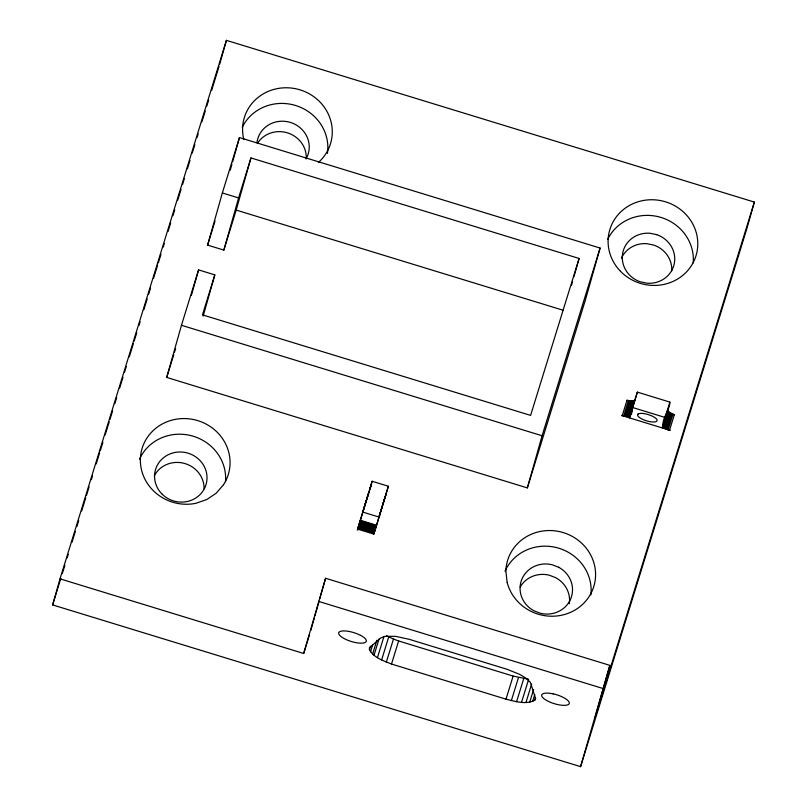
<?xml version="1.0" encoding="UTF-8"?>
<svg xmlns="http://www.w3.org/2000/svg" width="807" height="807" viewBox="0 0 807 807"><rect width="100%" height="100%" fill="white"/><g stroke="black" fill="none" stroke-linecap="round" stroke-linejoin="round"><path stroke-width="1.21" d="M359.66 522.462L372.118 481.265L388.369 486.238L373.843 534.103L357.602 529.13L369.172 491.685M629.652 417.935L637.359 392.121L669.84 402.078L662.144 427.892M368.698 492.784L368.87 492.179L366.913 498.302M369.909 489.082L372.118 481.265M52.637 604.917L60.011 578.841L226.414 40.35L754.363 202.083L746.989 228.159L580.586 766.65L52.637 604.917L60.828 578.407M219.706 64.056L226.414 40.35M573.948 276.65L579.103 258.462L250.957 157.94L236.199 210.082L223.842 250.089L207.601 245.106L222.349 192.964L239.467 137.573L600.095 248.052L585.347 300.204L527.344 487.902L166.706 377.424L181.464 325.282L198.583 269.891L214.823 274.874L203.162 316.102M191.37 295.362L198.583 269.891M230.197 170.317L231.922 164.255M232.608 161.834L239.467 137.573M223.842 250.089L238.6 197.937L250.957 157.94M60.011 578.841L303.684 653.488L325.574 578.266L609.85 665.351L595.092 717.504L754.363 202.083M310.816 630.408L314.246 618.283M314.932 615.862L319.047 601.306M319.733 598.885L325.574 578.266M375.911 527.435L388.369 486.238M571.548 285.143L572.577 281.502M527.344 487.902L542.092 435.76L600.095 248.052M669.84 402.078C670.607 410.682 654.255 427.337 669.548 430.161L674.309 414.778L669.487 412.468L667.601 410.259L666.895 412.508L674.309 414.778M580.586 766.65L609.85 665.351M385.413 496.668L386.079 494.338M357.289 530.159L360.285 520.263L376.526 525.236L373.843 534.103M368.345 494.015L362.918 511.547L366.146 500.774M382.397 505.747L379.159 516.52L385.11 497.152L383.154 503.275M62.31 573.595L64.923 565.162M67.152 557.93L68.272 554.318M71.994 542.274L75.344 531.43M76.836 526.608L78.693 520.586M81.668 510.952L85.764 497.697M86.51 495.286L89.113 486.853M91.352 479.63L92.472 476.019M96.194 463.964L99.543 453.12M100.28 450.72L102.892 442.286M105.122 435.054L109.217 421.799M109.964 419.398L112.566 410.965M114.806 403.732L116.662 397.71M119.638 388.076L122.997 377.232M124.48 372.41L126.346 366.388M129.322 356.755L133.417 343.5M134.164 341.089L136.766 332.655M138.996 325.433L140.115 321.811M143.838 309.767L147.187 298.923M148.68 294.111L150.536 288.079M153.522 278.445L157.617 265.19M158.354 262.789L160.966 254.356M163.196 247.124L164.315 243.512M168.038 231.468L170.64 223.035M172.88 215.802L174.736 209.78M177.711 200.146L181.061 189.302M182.553 184.48L184.42 178.458M187.395 168.824L189.998 160.391M192.227 153.159L194.84 144.725M197.069 137.503L198.189 133.881M201.911 121.837L205.26 110.993M206.753 106.181L208.61 100.149M211.585 90.515L219.03 66.426M166.706 377.424L173.777 354.545M174.524 352.145L175.644 348.523M207.601 245.106L215.035 221.027M214.823 274.874L202.466 314.871L530.602 415.393L579.103 258.462M303.684 653.488L309.384 635.028M369.515 490.575L371.543 483.998M369.455 649.696L369.414 647.829L380.662 637.994L384.889 636.34L395.632 636.35L409.159 639.295L506.705 669.174L519.607 674.329L526.235 678.354L530.36 682.329L535.677 698.761L534.668 700.305C525.801 704.955 515.108 701.323 505.989 699.165L391.496 664.04C383.537 660.762 373.762 657.786 369.455 649.696L370.524 646.225M370.534 651.804L372.673 644.884M372.622 654.084L376.899 640.233M374.014 655.264L379.008 639.104M377.444 657.624L383.87 636.854M381.61 659.934L388.742 636.854L386.664 635.704M386.351 662.103L393.483 639.023L388.742 636.854M391.496 664.04L398.628 640.96L393.483 639.023M505.989 699.165L513.121 676.084L528.656 679.242M511.345 700.617L518.477 677.537M516.591 701.687L523.723 678.606M521.524 702.322L528.303 680.392M525.952 702.494L531.662 684.033M529.715 702.211L533.639 689.521M532.66 701.475L534.799 694.545M634.978 400.262L632.244 401.059L626.989 400.282L622.237 415.666C629.399 417.562 632.093 416.705 632.597 407.505L665.089 417.461M534.668 700.305L535.384 697.994M623.66 416.008L628.411 400.615M624.689 416.2L629.45 400.817M625.687 416.341L630.438 400.958M626.625 416.422L631.377 401.039M627.483 416.442L632.244 401.059M628.26 416.402L633.011 401.018M628.935 416.301L633.687 400.918M629.49 416.14L634.241 400.756M629.924 415.918L637.359 392.121M662.961 426.046L667.722 410.662M663.213 426.469L667.964 411.086M663.596 426.923L668.347 411.54M664.111 427.387L668.862 412.004M664.736 427.851L669.487 412.468M665.472 428.325L670.224 412.942M666.3 428.789L671.051 413.396M667.207 429.223L671.969 413.84M668.186 429.647L672.937 414.263M370.958 485.895L371.24 484.977M370.695 486.742L370.08 488.669M222.349 192.964L238.6 197.937M236.199 210.082L563.145 310.241M626.989 400.282L631.225 401.583M621.531 415.454L670.264 430.383M181.464 325.282L542.092 435.76M362.615 512.031L378.856 517.005M360.124 520.787L376.375 525.771M359.932 521.433L376.183 526.416M359.71 522.19L375.961 527.163M359.458 523.027L375.709 528.01M359.186 523.955L375.426 528.928M358.883 524.933L375.134 529.906M358.57 525.962L374.821 530.935M358.247 527.011L374.498 531.984M357.925 528.071L374.166 533.054M318.442 601.346L602.718 688.432M398.628 640.96L513.121 676.084M257.635 143.071A26.338 24.956 15.8 0 1 287.423 132.842A26.338 24.956 15.8 0 1 306.277 157.97M154.319 475.737A26.338 24.956 15.8 0 1 184.107 463.319A26.338 24.956 15.8 0 1 204.06 488.76M520.202 587.022A26.338 24.956 15.8 0 1 549.305 575.209L555.71 577.691A26.338 24.956 15.8 0 1 569.308 603.697M621.461 258.109A26.338 24.956 15.8 0 1 647.063 243.694L653.791 245.096A26.338 24.956 15.8 0 1 671.747 270.809M243.845 139.581A45.021 42.67 15.8 0 1 300.033 89.849A45.021 42.67 15.8 0 1 318.412 162.429M139.49 459.223A45.021 42.67 15.8 0 1 191.491 435.74A45.021 42.67 15.8 0 1 225.496 481.708M242.241 127.304A45.021 42.67 15.8 0 1 295.604 105.495A45.021 42.67 15.8 0 1 327.42 153.401M256.929 142.819A26.338 24.956 15.8 0 1 290.923 122.593A26.338 24.956 15.8 0 1 305.984 158.959M505 571.195A45.021 42.67 15.8 0 1 557.627 547.882A45.021 42.67 15.8 0 1 590.875 594.92M607.742 239.275A45.021 42.67 15.8 0 1 659.844 217.093A45.021 42.67 15.8 0 1 693.213 262.89M638.034 414.112L637.591 414.869A10.198 3.248 17.2 0 0 645.671 420.568A10.198 3.248 17.2 0 0 656.706 421.284L657.15 420.538A10.198 3.248 17.2 0 0 650.311 415.282L647.799 414.435A10.198 3.248 17.2 0 0 638.034 414.112M223.539 484.704L216.195 493.218L206.743 499.563L195.829 503.316A45.021 42.67 15.8 0 1 140.368 459.223A45.021 42.67 15.8 0 1 197.816 420.639A45.021 42.67 15.8 0 1 223.539 484.704M553.128 693.849L549.678 693.274A14.445 4.61 17.2 0 0 546.541 700.426A14.445 4.61 17.2 0 0 568.874 704.158A14.445 4.61 17.2 0 0 553.128 693.849M656.747 234.666L650.018 233.263A26.338 24.956 15.8 0 0 622.742 252.853A26.338 24.956 15.8 0 0 640.274 281.804L647.002 283.207A26.338 24.956 15.8 0 0 674.279 263.617A26.338 24.956 15.8 0 0 656.747 234.666M558.666 567.26L552.25 564.779A26.338 24.956 15.8 0 0 521.736 579.537A26.338 24.956 15.8 0 0 533.921 610.788L540.337 613.259A26.338 24.956 15.8 0 0 570.842 598.512A26.338 24.956 15.8 0 0 558.666 567.26M360.507 635.321L357.299 633.858A14.445 4.61 17.2 0 0 338.698 633.646A14.445 4.61 17.2 0 0 359.408 643.098A14.445 4.61 17.2 0 0 360.507 635.321M507.139 582.341L505.878 571.195A45.021 42.67 15.8 0 1 570.599 535.515A45.021 42.67 15.8 0 1 578.76 607.57A45.021 42.67 15.8 0 1 507.139 582.341M620.502 271.303A45.021 42.67 15.8 0 0 695.987 255.779A45.021 42.67 15.8 0 0 642.322 200.691A45.021 42.67 15.8 0 0 620.502 271.303M161.814 493.844A26.338 24.956 15.8 0 0 205.967 484.765A26.338 24.956 15.8 0 0 174.574 452.545A26.338 24.956 15.8 0 0 161.814 493.844"/></g></svg>
